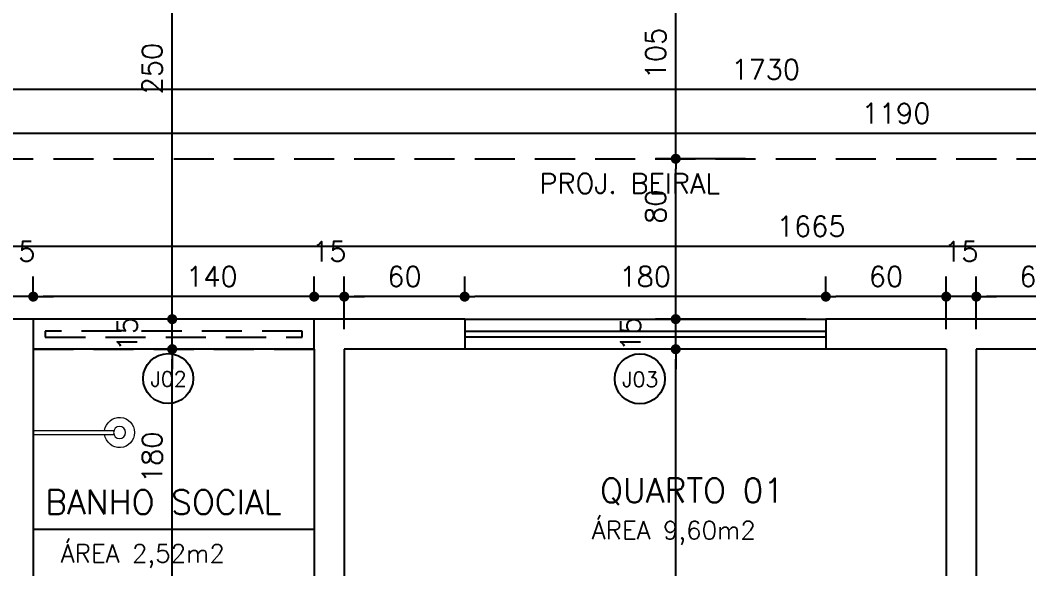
# Model space of a CAD drawing. Header units: inches. Extents: x 580771 to 672494, y 7715997 to 7829530.
# Drawn here: x 654686 to 655189, y 7728009 to 7728283 of the extents above; entities that cross this region are included whole.
import ezdxf

# ---------------------------------------------------------------- set-up
doc = ezdxf.new("R2010")
doc.units = ezdxf.units.IN
doc.header["$MEASUREMENT"] = 0
doc.header["$PDMODE"] = 2
doc.linetypes.add('DASHED2', pattern=[0.375, 0.25, -0.125])
for name, color, linetype in [('02', 2, 'Continuous'), ('1-ARQ-2', 2, 'Continuous'), ('1-ARQ-A', 1, 'Continuous'), ('Layer1', 1, 'Continuous'), ('Layer3', 3, 'Continuous'), ('NIVEL', 2, 'Continuous'), ('P02', 2, 'Continuous'), ('parede', 6, 'Continuous'), ('SIMBOLOS', 2, 'Continuous')]:
    doc.layers.add(name, color=color, linetype=linetype)
doc.layers.add('ARQ-02', color=2, linetype='Continuous', lineweight=20)
doc.styles.add('R80E50', font='romans.shx', dxfattribs={"height": 10})
doc.styles.add('ROMANS', font='romans', dxfattribs={"height": 0.2})
doc.dimstyles.new('ARQ50', dxfattribs={"dimscale": 50, "dimtxt": 10, "dimasz": 0.1, "dimexe": 0.2, "dimexo": 0.2, "dimgap": 0.1, "dimtad": 1, "dimdec": 0, "dimzin": 12, "dimdsep": 46, "dimtxsty": 'R80E50', "dimblk1": 'DOT', "dimblk2": 'DOT', "dimsah": 1, "dimcen": 0.4, "dimclrd": 15, "dimclre": 15, "dimclrt": 3, "dimadec": 0, "dimazin": 0, "dimtfac": 1, "dimtdec": 0, "dimtmove": 2, "dimatfit": 3, "dimldrblk": 'DOT', "dimfxl": 0.2, "dimtolj": 1, "dimtzin": 12, "dimarcsym": 0})

# ---------------------------------------------------------------- blocks, each defined once
blk = doc.blocks.new('adfADS')
at = {"layer": 'ARQ-02'}
for p, q in [((4240.81, -35963.67), (4280.98, -35963.67)), ((4240.81, -35965.67), (4280.98, -35965.67))]:
    blk.add_line(p, q, dxfattribs=at)
blk.add_circle((4283.81, -35964.67), 3, dxfattribs=at)
blk.add_arc((4283.81, -35964.67), 7.5, 187.6623, 172.3377, dxfattribs=at)
blk = doc.blocks.new('_DOT')
at = {"color": 0, "linetype": 'ByBlock'}
blk.add_line((-0.5, 0), (-1, 0), dxfattribs=at)
at = {"color": 0, "linetype": 'ByBlock', "const_width": 0.5}
blk.add_lwpolyline([(-0.25, 0, 1), (0.25, 0, 1)], format="xyb", close=True, dxfattribs=at)
blk = doc.blocks.new('*D1098')
at = {"layer": 'Defpoints', "color": 0, "transparency": 16777216}
for p in [(654192.74, 7728248.16), (654192.74, 7728213.61), (655922.74, 7728213.61)]:
    blk.add_point(p, dxfattribs=at)
at = {"layer": 'NIVEL', "color": 15, "lineweight": -2, "transparency": 16777216}
for p, q in [((654192.74, 7728223.61), (654192.74, 7728258.16)), ((655922.74, 7728223.61), (655922.74, 7728258.16)), ((655917.74, 7728248.16), (654197.74, 7728248.16))]:
    blk.add_line(p, q, dxfattribs=at)
at = {"layer": 'NIVEL', "color": 15, "lineweight": -2, "transparency": 16777216, "xscale": 5, "yscale": 5, "zscale": 5, "rotation": 180}
blk.add_blockref('_DOT', (654192.74, 7728248.16), dxfattribs=at)
at = {"layer": 'NIVEL', "color": 15, "lineweight": -2, "transparency": 16777216, "xscale": 5, "yscale": 5, "zscale": 5}
blk.add_blockref('_DOT', (655922.74, 7728248.16), dxfattribs=at)
at = {"layer": 'NIVEL', "color": 3, "transparency": 16777216, "insert": (655057.74, 7728258.16), "char_height": 10, "attachment_point": 5, "style": 'R80E50'}
blk.add_mtext('\\A1;1730', dxfattribs=at)
blk = doc.blocks.new('*D1104')
at = {"layer": 'Defpoints', "color": 0, "transparency": 16777216}
for p in [(654527.74, 7728226.26), (654527.74, 7728213.61), (655717.74, 7728213.61)]:
    blk.add_point(p, dxfattribs=at)
at = {"layer": 'NIVEL', "color": 15, "lineweight": -2, "transparency": 16777216}
for p, q in [((654527.74, 7728223.61), (654527.74, 7728236.26)), ((655717.74, 7728223.61), (655717.74, 7728236.26)), ((655712.74, 7728226.26), (654532.74, 7728226.26))]:
    blk.add_line(p, q, dxfattribs=at)
at = {"layer": 'NIVEL', "color": 15, "lineweight": -2, "transparency": 16777216, "xscale": 5, "yscale": 5, "zscale": 5, "rotation": 180}
blk.add_blockref('_DOT', (654527.74, 7728226.26), dxfattribs=at)
at = {"layer": 'NIVEL', "color": 15, "lineweight": -2, "transparency": 16777216, "xscale": 5, "yscale": 5, "zscale": 5}
blk.add_blockref('_DOT', (655717.74, 7728226.26), dxfattribs=at)
at = {"layer": 'NIVEL', "color": 3, "transparency": 16777216, "insert": (655122.74, 7728236.26), "char_height": 10, "attachment_point": 5, "style": 'R80E50'}
blk.add_mtext('\\A1;1190', dxfattribs=at)
blk = doc.blocks.new('*D1122')
at = {"layer": 'Defpoints', "color": 0, "transparency": 16777216}
for p in [(655162.74, 7728144.83), (655222.74, 7728133.61), (655162.74, 7728118.61)]:
    blk.add_point(p, dxfattribs=at)
at = {"layer": 'NIVEL', "color": 15, "lineweight": -2, "transparency": 16777216}
for p, q in [((655162.74, 7728128.61), (655162.74, 7728154.83)), ((655222.74, 7728143.61), (655222.74, 7728154.83)), ((655217.74, 7728144.83), (655167.74, 7728144.83))]:
    blk.add_line(p, q, dxfattribs=at)
at = {"layer": 'NIVEL', "color": 15, "lineweight": -2, "transparency": 16777216, "xscale": 5, "yscale": 5, "zscale": 5, "rotation": 180}
blk.add_blockref('_DOT', (655162.74, 7728144.83), dxfattribs=at)
at = {"layer": 'NIVEL', "color": 15, "lineweight": -2, "transparency": 16777216, "xscale": 5, "yscale": 5, "zscale": 5}
blk.add_blockref('_DOT', (655222.74, 7728144.83), dxfattribs=at)
at = {"layer": 'NIVEL', "color": 3, "transparency": 16777216, "insert": (655192.74, 7728154.83), "char_height": 10, "attachment_point": 5, "style": 'R80E50'}
blk.add_mtext('\\A1;60', dxfattribs=at)
blk = doc.blocks.new('*D1123')
at = {"layer": 'Defpoints', "color": 0, "transparency": 16777216}
for p in [(655147.74, 7728144.83), (655147.74, 7728118.61), (655162.74, 7728118.61)]:
    blk.add_point(p, dxfattribs=at)
at = {"layer": 'NIVEL', "color": 15, "lineweight": -2, "transparency": 16777216}
for p, q in [((655147.74, 7728128.61), (655147.74, 7728154.83)), ((655162.74, 7728128.61), (655162.74, 7728154.83)), ((655142.74, 7728144.83), (655137.74, 7728144.83)), ((655162.74, 7728144.83), (655147.74, 7728144.83)), ((655167.74, 7728144.83), (655172.74, 7728144.83))]:
    blk.add_line(p, q, dxfattribs=at)
at = {"layer": 'NIVEL', "color": 15, "lineweight": -2, "transparency": 16777216, "xscale": 5, "yscale": 5, "zscale": 5}
blk.add_blockref('_DOT', (655147.74, 7728144.83), dxfattribs=at)
at = {"layer": 'NIVEL', "color": 15, "lineweight": -2, "transparency": 16777216, "xscale": 5, "yscale": 5, "zscale": 5, "rotation": 180}
blk.add_blockref('_DOT', (655162.74, 7728144.83), dxfattribs=at)
at = {"layer": 'NIVEL', "color": 3, "transparency": 16777216, "insert": (655155.24, 7728167.33), "char_height": 10, "attachment_point": 5, "style": 'R80E50'}
blk.add_mtext('\\A1;15', dxfattribs=at)
blk = doc.blocks.new('*D1124')
at = {"layer": 'Defpoints', "color": 0, "transparency": 16777216}
for p in [(655087.74, 7728144.83), (655087.74, 7728133.61), (655147.74, 7728118.61)]:
    blk.add_point(p, dxfattribs=at)
at = {"layer": 'NIVEL', "color": 15, "lineweight": -2, "transparency": 16777216}
for p, q in [((655087.74, 7728143.61), (655087.74, 7728154.83)), ((655147.74, 7728128.61), (655147.74, 7728154.83)), ((655142.74, 7728144.83), (655092.74, 7728144.83))]:
    blk.add_line(p, q, dxfattribs=at)
at = {"layer": 'NIVEL', "color": 15, "lineweight": -2, "transparency": 16777216, "xscale": 5, "yscale": 5, "zscale": 5, "rotation": 180}
blk.add_blockref('_DOT', (655087.74, 7728144.83), dxfattribs=at)
at = {"layer": 'NIVEL', "color": 15, "lineweight": -2, "transparency": 16777216, "xscale": 5, "yscale": 5, "zscale": 5}
blk.add_blockref('_DOT', (655147.74, 7728144.83), dxfattribs=at)
at = {"layer": 'NIVEL', "color": 3, "transparency": 16777216, "insert": (655117.74, 7728154.83), "char_height": 10, "attachment_point": 5, "style": 'R80E50'}
blk.add_mtext('\\A1;60', dxfattribs=at)
blk = doc.blocks.new('*D1125')
at = {"layer": 'Defpoints', "color": 0, "transparency": 16777216}
for p in [(654907.74, 7728144.83), (654907.74, 7728133.61), (655087.74, 7728133.61)]:
    blk.add_point(p, dxfattribs=at)
at = {"layer": 'NIVEL', "color": 15, "lineweight": -2, "transparency": 16777216}
for p, q in [((654907.74, 7728143.61), (654907.74, 7728154.83)), ((655087.74, 7728143.61), (655087.74, 7728154.83)), ((655082.74, 7728144.83), (654912.74, 7728144.83))]:
    blk.add_line(p, q, dxfattribs=at)
at = {"layer": 'NIVEL', "color": 15, "lineweight": -2, "transparency": 16777216, "xscale": 5, "yscale": 5, "zscale": 5, "rotation": 180}
blk.add_blockref('_DOT', (654907.74, 7728144.83), dxfattribs=at)
at = {"layer": 'NIVEL', "color": 15, "lineweight": -2, "transparency": 16777216, "xscale": 5, "yscale": 5, "zscale": 5}
blk.add_blockref('_DOT', (655087.74, 7728144.83), dxfattribs=at)
at = {"layer": 'NIVEL', "color": 3, "transparency": 16777216, "insert": (654997.74, 7728154.83), "char_height": 10, "attachment_point": 5, "style": 'R80E50'}
blk.add_mtext('\\A1;180', dxfattribs=at)
blk = doc.blocks.new('*D1126')
at = {"layer": 'Defpoints', "color": 0, "transparency": 16777216}
for p in [(654847.74, 7728144.83), (654907.74, 7728133.61), (654847.74, 7728118.61)]:
    blk.add_point(p, dxfattribs=at)
at = {"layer": 'NIVEL', "color": 15, "lineweight": -2, "transparency": 16777216}
for p, q in [((654847.74, 7728128.61), (654847.74, 7728154.83)), ((654907.74, 7728143.61), (654907.74, 7728154.83)), ((654902.74, 7728144.83), (654852.74, 7728144.83))]:
    blk.add_line(p, q, dxfattribs=at)
at = {"layer": 'NIVEL', "color": 15, "lineweight": -2, "transparency": 16777216, "xscale": 5, "yscale": 5, "zscale": 5, "rotation": 180}
blk.add_blockref('_DOT', (654847.74, 7728144.83), dxfattribs=at)
at = {"layer": 'NIVEL', "color": 15, "lineweight": -2, "transparency": 16777216, "xscale": 5, "yscale": 5, "zscale": 5}
blk.add_blockref('_DOT', (654907.74, 7728144.83), dxfattribs=at)
at = {"layer": 'NIVEL', "color": 3, "transparency": 16777216, "insert": (654877.74, 7728154.83), "char_height": 10, "attachment_point": 5, "style": 'R80E50'}
blk.add_mtext('\\A1;60', dxfattribs=at)
blk = doc.blocks.new('*D1127')
at = {"layer": 'Defpoints', "color": 0, "transparency": 16777216}
for p in [(654832.74, 7728144.83), (654832.74, 7728133.61), (654847.74, 7728118.61)]:
    blk.add_point(p, dxfattribs=at)
at = {"layer": 'NIVEL', "color": 15, "lineweight": -2, "transparency": 16777216}
for p, q in [((654832.74, 7728143.61), (654832.74, 7728154.83)), ((654847.74, 7728128.61), (654847.74, 7728154.83)), ((654827.74, 7728144.83), (654822.74, 7728144.83)), ((654847.74, 7728144.83), (654832.74, 7728144.83)), ((654852.74, 7728144.83), (654857.74, 7728144.83))]:
    blk.add_line(p, q, dxfattribs=at)
at = {"layer": 'NIVEL', "color": 15, "lineweight": -2, "transparency": 16777216, "xscale": 5, "yscale": 5, "zscale": 5}
blk.add_blockref('_DOT', (654832.74, 7728144.83), dxfattribs=at)
at = {"layer": 'NIVEL', "color": 15, "lineweight": -2, "transparency": 16777216, "xscale": 5, "yscale": 5, "zscale": 5, "rotation": 180}
blk.add_blockref('_DOT', (654847.74, 7728144.83), dxfattribs=at)
at = {"layer": 'NIVEL', "color": 3, "transparency": 16777216, "insert": (654840.24, 7728167.33), "char_height": 10, "attachment_point": 5, "style": 'R80E50'}
blk.add_mtext('\\A1;15', dxfattribs=at)
blk = doc.blocks.new('*D1128')
at = {"layer": 'Defpoints', "color": 0, "transparency": 16777216}
for p in [(654692.74, 7728144.83), (654692.74, 7728133.61), (654832.74, 7728133.61)]:
    blk.add_point(p, dxfattribs=at)
at = {"layer": 'NIVEL', "color": 15, "lineweight": -2, "transparency": 16777216}
for p, q in [((654692.74, 7728143.61), (654692.74, 7728154.83)), ((654832.74, 7728143.61), (654832.74, 7728154.83)), ((654827.74, 7728144.83), (654697.74, 7728144.83))]:
    blk.add_line(p, q, dxfattribs=at)
at = {"layer": 'NIVEL', "color": 15, "lineweight": -2, "transparency": 16777216, "xscale": 5, "yscale": 5, "zscale": 5, "rotation": 180}
blk.add_blockref('_DOT', (654692.74, 7728144.83), dxfattribs=at)
at = {"layer": 'NIVEL', "color": 15, "lineweight": -2, "transparency": 16777216, "xscale": 5, "yscale": 5, "zscale": 5}
blk.add_blockref('_DOT', (654832.74, 7728144.83), dxfattribs=at)
at = {"layer": 'NIVEL', "color": 3, "transparency": 16777216, "insert": (654781.77, 7728154.83), "char_height": 10, "attachment_point": 5, "style": 'R80E50'}
blk.add_mtext('\\A1;140', dxfattribs=at)
blk = doc.blocks.new('*D1129')
at = {"layer": 'Defpoints', "color": 0, "transparency": 16777216}
for p in [(654677.74, 7728144.83), (654677.74, 7728133.61), (654692.74, 7728133.61)]:
    blk.add_point(p, dxfattribs=at)
at = {"layer": 'NIVEL', "color": 15, "lineweight": -2, "transparency": 16777216}
for p, q in [((654677.74, 7728143.61), (654677.74, 7728154.83)), ((654692.74, 7728143.61), (654692.74, 7728154.83)), ((654672.74, 7728144.83), (654667.74, 7728144.83)), ((654692.74, 7728144.83), (654677.74, 7728144.83)), ((654697.74, 7728144.83), (654702.74, 7728144.83))]:
    blk.add_line(p, q, dxfattribs=at)
at = {"layer": 'NIVEL', "color": 15, "lineweight": -2, "transparency": 16777216, "xscale": 5, "yscale": 5, "zscale": 5}
blk.add_blockref('_DOT', (654677.74, 7728144.83), dxfattribs=at)
at = {"layer": 'NIVEL', "color": 15, "lineweight": -2, "transparency": 16777216, "xscale": 5, "yscale": 5, "zscale": 5, "rotation": 180}
blk.add_blockref('_DOT', (654692.74, 7728144.83), dxfattribs=at)
at = {"layer": 'NIVEL', "color": 3, "transparency": 16777216, "insert": (654685.24, 7728167.33), "char_height": 10, "attachment_point": 5, "style": 'R80E50'}
blk.add_mtext('\\A1;15', dxfattribs=at)
blk = doc.blocks.new('*D1143')
at = {"layer": 'Defpoints', "color": 0, "transparency": 16777216}
for p in [(654177.74, 7728169.91), (654177.74, 7728133.61), (655842.74, 7728133.61)]:
    blk.add_point(p, dxfattribs=at)
at = {"layer": 'NIVEL', "color": 15, "lineweight": -2, "transparency": 16777216}
for p, q in [((654177.74, 7728143.61), (654177.74, 7728179.91)), ((655842.74, 7728143.61), (655842.74, 7728179.91)), ((655837.74, 7728169.91), (654182.74, 7728169.91))]:
    blk.add_line(p, q, dxfattribs=at)
at = {"layer": 'NIVEL', "color": 15, "lineweight": -2, "transparency": 16777216, "xscale": 5, "yscale": 5, "zscale": 5, "rotation": 180}
blk.add_blockref('_DOT', (654177.74, 7728169.91), dxfattribs=at)
at = {"layer": 'NIVEL', "color": 15, "lineweight": -2, "transparency": 16777216, "xscale": 5, "yscale": 5, "zscale": 5}
blk.add_blockref('_DOT', (655842.74, 7728169.91), dxfattribs=at)
at = {"layer": 'NIVEL', "color": 3, "transparency": 16777216, "insert": (655080.44, 7728179.91), "char_height": 10, "attachment_point": 5, "style": 'R80E50'}
blk.add_mtext('\\A1;1665', dxfattribs=at)
blk = doc.blocks.new('*D1250')
at = {"layer": 'Defpoints', "color": 0, "transparency": 16777216}
for p in [(655012.93, 7728118.61), (655087.74, 7728118.61), (655057.74, 7727798.61)]:
    blk.add_point(p, dxfattribs=at)
at = {"layer": 'NIVEL', "color": 15, "lineweight": -2, "transparency": 16777216}
for p, q in [((655077.74, 7728118.61), (655002.93, 7728118.61)), ((655012.93, 7727803.61), (655012.93, 7728113.61)), ((655047.74, 7727798.61), (655002.93, 7727798.61))]:
    blk.add_line(p, q, dxfattribs=at)
at = {"layer": 'NIVEL', "color": 15, "lineweight": -2, "transparency": 16777216, "xscale": 5, "yscale": 5, "zscale": 5}
for p, rotation in [((655012.93, 7728118.61), 90), ((655012.93, 7727798.61), 270)]:
    blk.add_blockref('_DOT', p, dxfattribs=dict(at, rotation=rotation))
at = {"layer": 'NIVEL', "color": 3, "transparency": 16777216, "insert": (655002.93, 7727923.44), "char_height": 10, "attachment_point": 5, "rotation": 90, "style": 'R80E50'}
blk.add_mtext('\\A1;320', dxfattribs=at)
blk = doc.blocks.new('*D1251')
at = {"layer": 'Defpoints', "color": 0, "transparency": 16777216}
for p in [(655012.93, 7728133.61), (655087.74, 7728133.61), (655087.74, 7728118.61)]:
    blk.add_point(p, dxfattribs=at)
at = {"layer": 'NIVEL', "color": 15, "lineweight": -2, "transparency": 16777216}
for p, q in [((655012.93, 7728138.61), (655012.93, 7728143.61)), ((655077.74, 7728133.61), (655002.93, 7728133.61)), ((655012.93, 7728118.61), (655012.93, 7728133.61)), ((655077.74, 7728118.61), (655002.93, 7728118.61)), ((655012.93, 7728113.61), (655012.93, 7728108.61))]:
    blk.add_line(p, q, dxfattribs=at)
at = {"layer": 'NIVEL', "color": 15, "lineweight": -2, "transparency": 16777216, "xscale": 5, "yscale": 5, "zscale": 5}
for p, rotation in [((655012.93, 7728133.61), 270), ((655012.93, 7728118.61), 90)]:
    blk.add_blockref('_DOT', p, dxfattribs=dict(at, rotation=rotation))
at = {"layer": 'NIVEL', "color": 3, "transparency": 16777216, "insert": (654990.43, 7728126.11), "char_height": 10, "attachment_point": 5, "rotation": 90, "style": 'R80E50'}
blk.add_mtext('\\A1;15', dxfattribs=at)
blk = doc.blocks.new('*D1252')
at = {"layer": 'Defpoints', "color": 0, "transparency": 16777216}
for p in [(655012.93, 7728213.61), (655057.74, 7728213.61), (655087.74, 7728133.61)]:
    blk.add_point(p, dxfattribs=at)
at = {"layer": 'NIVEL', "color": 15, "lineweight": -2, "transparency": 16777216}
for p, q in [((655047.74, 7728213.61), (655002.93, 7728213.61)), ((655012.93, 7728138.61), (655012.93, 7728208.61)), ((655077.74, 7728133.61), (655002.93, 7728133.61))]:
    blk.add_line(p, q, dxfattribs=at)
at = {"layer": 'NIVEL', "color": 15, "lineweight": -2, "transparency": 16777216, "xscale": 5, "yscale": 5, "zscale": 5}
for p, rotation in [((655012.93, 7728213.61), 90), ((655012.93, 7728133.61), 270)]:
    blk.add_blockref('_DOT', p, dxfattribs=dict(at, rotation=rotation))
at = {"layer": 'NIVEL', "color": 3, "transparency": 16777216, "insert": (655002.93, 7728189.74), "char_height": 10, "attachment_point": 5, "rotation": 90, "style": 'R80E50'}
blk.add_mtext('\\A1;80', dxfattribs=at)
blk = doc.blocks.new('*D1253')
at = {"layer": 'Defpoints', "color": 0, "transparency": 16777216}
for p in [(655012.93, 7728318.61), (655057.74, 7728318.61), (655057.74, 7728213.61)]:
    blk.add_point(p, dxfattribs=at)
at = {"layer": 'NIVEL', "color": 15, "lineweight": -2, "transparency": 16777216}
for p, q in [((655047.74, 7728318.61), (655002.93, 7728318.61)), ((655012.93, 7728218.61), (655012.93, 7728313.61)), ((655047.74, 7728213.61), (655002.93, 7728213.61))]:
    blk.add_line(p, q, dxfattribs=at)
at = {"layer": 'NIVEL', "color": 15, "lineweight": -2, "transparency": 16777216, "xscale": 5, "yscale": 5, "zscale": 5}
for p, rotation in [((655012.93, 7728318.61), 90), ((655012.93, 7728213.61), 270)]:
    blk.add_blockref('_DOT', p, dxfattribs=dict(at, rotation=rotation))
at = {"layer": 'NIVEL', "color": 3, "transparency": 16777216, "insert": (655002.93, 7728266.11), "char_height": 10, "attachment_point": 5, "rotation": 90, "style": 'R80E50'}
blk.add_mtext('\\A1;105', dxfattribs=at)
blk = doc.blocks.new('*D1261')
at = {"layer": 'Defpoints', "color": 0, "transparency": 16777216}
for p in [(654761.98, 7728118.61), (654762.74, 7728118.61), (654752.74, 7727938.61)]:
    blk.add_point(p, dxfattribs=at)
at = {"layer": 'NIVEL', "color": 15, "lineweight": -2, "transparency": 16777216}
for p, q in [((654752.74, 7728118.61), (654751.98, 7728118.61)), ((654761.98, 7727943.61), (654761.98, 7728113.61)), ((654762.74, 7727938.61), (654771.98, 7727938.61))]:
    blk.add_line(p, q, dxfattribs=at)
at = {"layer": 'NIVEL', "color": 15, "lineweight": -2, "transparency": 16777216, "xscale": 5, "yscale": 5, "zscale": 5}
for p, rotation in [((654761.98, 7728118.61), 90), ((654761.98, 7727938.61), 270)]:
    blk.add_blockref('_DOT', p, dxfattribs=dict(at, rotation=rotation))
at = {"layer": 'NIVEL', "color": 3, "transparency": 16777216, "insert": (654751.98, 7728064.68), "char_height": 10, "attachment_point": 5, "rotation": 90, "style": 'R80E50'}
blk.add_mtext('\\A1;180', dxfattribs=at)
blk = doc.blocks.new('*D1262')
at = {"layer": 'Defpoints', "color": 0, "transparency": 16777216}
for p in [(654761.98, 7728133.61), (654763.3, 7728133.61), (654762.74, 7728118.61)]:
    blk.add_point(p, dxfattribs=at)
at = {"layer": 'NIVEL', "color": 15, "lineweight": -2, "transparency": 16777216}
for p, q in [((654761.98, 7728138.61), (654761.98, 7728143.61)), ((654753.3, 7728133.61), (654751.98, 7728133.61)), ((654761.98, 7728118.61), (654761.98, 7728133.61)), ((654752.74, 7728118.61), (654751.98, 7728118.61)), ((654761.98, 7728113.61), (654761.98, 7728108.61))]:
    blk.add_line(p, q, dxfattribs=at)
at = {"layer": 'NIVEL', "color": 15, "lineweight": -2, "transparency": 16777216, "xscale": 5, "yscale": 5, "zscale": 5}
for p, rotation in [((654761.98, 7728133.61), 270), ((654761.98, 7728118.61), 90)]:
    blk.add_blockref('_DOT', p, dxfattribs=dict(at, rotation=rotation))
at = {"layer": 'NIVEL', "color": 3, "transparency": 16777216, "insert": (654739.48, 7728126.11), "char_height": 10, "attachment_point": 5, "rotation": 90, "style": 'R80E50'}
blk.add_mtext('\\A1;15', dxfattribs=at)
blk = doc.blocks.new('*D1263')
at = {"layer": 'Defpoints', "color": 0, "transparency": 16777216}
for p in [(654751.98, 7728383.61), (654761.98, 7728383.61), (654763.3, 7728133.61)]:
    blk.add_point(p, dxfattribs=at)
at = {"layer": 'NIVEL', "color": 15, "lineweight": -2, "transparency": 16777216}
for p, q in [((654761.98, 7728383.61), (654771.98, 7728383.61)), ((654761.98, 7728138.61), (654761.98, 7728378.61)), ((654753.3, 7728133.61), (654751.98, 7728133.61))]:
    blk.add_line(p, q, dxfattribs=at)
at = {"layer": 'NIVEL', "color": 15, "lineweight": -2, "transparency": 16777216, "xscale": 5, "yscale": 5, "zscale": 5}
for p, rotation in [((654761.98, 7728383.61), 90), ((654761.98, 7728133.61), 270)]:
    blk.add_blockref('_DOT', p, dxfattribs=dict(at, rotation=rotation))
at = {"layer": 'NIVEL', "color": 3, "transparency": 16777216, "insert": (654751.98, 7728258.61), "char_height": 10, "attachment_point": 5, "rotation": 90, "style": 'R80E50'}
blk.add_mtext('\\A1;250', dxfattribs=at)

msp = doc.modelspace()

# ---------------------------------------------------------------- linework, layer by layer
at = {"layer": '1-ARQ-2'}
for p, q in [((654907.741, 7728127.605), (655087.741, 7728127.605)), ((655087.741, 7728124.605), (654907.741, 7728124.605)), ((654832.741, 7728028.605), (654692.741, 7728028.605))]:
    msp.add_line(p, q, dxfattribs=at)
at = {"layer": '1-ARQ-A'}
for p, q in [((654907.741, 7728133.605), (655087.741, 7728133.605)), ((655087.741, 7728118.605), (654907.741, 7728118.605))]:
    msp.add_line(p, q, dxfattribs=at)
at = {"layer": 'Layer1', "linetype": 'DASHED2', "ltscale": 80}
msp.add_line((654192.741, 7728213.605), (655922.741, 7728213.605), dxfattribs=at)
for points in [[(654832.741, 7728118.605), (654832.741, 7728133.605), (654692.741, 7728133.605), (654692.741, 7728118.605)], [(654826.741, 7728124.605), (654826.741, 7728127.605), (654698.741, 7728127.605), (654698.741, 7728124.605)]]:
    msp.add_lwpolyline(points, close=True, dxfattribs=at)
at = {"layer": 'parede'}
for p, q in [((654907.741, 7728133.605), (654677.741, 7728133.605)), ((654692.741, 7728133.605), (654692.741, 7727798.605)), ((654907.741, 7728133.605), (654907.741, 7728118.605)), ((655222.741, 7728133.605), (655087.741, 7728133.605)), ((655087.741, 7728133.605), (655087.741, 7728118.605)), ((654832.741, 7728118.605), (654692.741, 7728118.605)), ((654832.741, 7728118.605), (654832.741, 7727938.605)), ((654907.741, 7728118.605), (654847.741, 7728118.605)), ((654847.741, 7728118.605), (654847.741, 7727798.605)), ((655147.741, 7728118.605), (655087.741, 7728118.605)), ((655147.741, 7728118.605), (655147.741, 7727798.605)), ((655222.741, 7728118.605), (655162.741, 7728118.605)), ((655162.741, 7728118.605), (655162.741, 7727798.605))]:
    msp.add_line(p, q, dxfattribs=at)
at = {"layer": 'SIMBOLOS', "color": 2}
for centre in [(654759.958, 7728103.967), (654995.023, 7728103.824)]:
    msp.add_circle(centre, 12.5, dxfattribs=at)

# ---------------------------------------------------------------- block references
at = {"layer": 'P02', "xscale": -1, "rotation": 180}
msp.add_blockref('adfADS', (650451.928, 7692112.395), dxfattribs=at)

# ---------------------------------------------------------------- texts
at = {"layer": '02', "char_height": 9, "width": 104.16053, "attachment_point": 7, "style": 'R80E50'}
for s, insert in [('\\pt63;{\\C2;ÁREA 9,60m2}', (654971.07, 7728021.084)), ('\\pt63;{\\C2;ÁREA 2,52m2}', (654706.443, 7728009.496))]:
    msp.add_mtext(s, dxfattribs=dict(at, insert=insert))
at = {"layer": 'Layer3', "style": 'R80E50'}
for s, p in [('QUARTO 01', (654975.207, 7728042.126)), ('BANHO SOCIAL', (654698.683, 7728036.287))]:
    msp.add_text(s, height=12.1, dxfattribs=at).set_placement(p)
at = {"layer": 'NIVEL', "color": 2, "linetype": 'Continuous', "style": 'ROMANS'}
msp.add_text('PROJ. BEIRAL', height=10, dxfattribs=at).set_placement((654944.958, 7728196.28))
at = {"layer": 'SIMBOLOS', "color": 2, "style": 'ROMANS'}
for s, p in [('J02', (654751.173, 7728099.963)), ('J03', (654986.238, 7728099.82))]:
    msp.add_text(s, height=7.5, dxfattribs=at).set_placement(p)

# ---------------------------------------------------------------- dimensions: what is measured, and where the dimension line sits
at = {"layer": 'NIVEL', "color": 4}
for base, p1, p2, picture, middle in [((654761.985, 7728383.605), (654763.296, 7728133.605), (654751.985, 7728383.605), '*D1263', (654751.985, 7728258.605)), ((655012.927, 7728318.605), (655057.741, 7728213.605), (655057.741, 7728318.605), '*D1253', (655002.927, 7728266.105)), ((654761.985, 7728133.605), (654762.741, 7728118.605), (654763.296, 7728133.605), '*D1262', (654739.485, 7728126.105)), ((655012.927, 7728133.605), (655087.741, 7728118.605), (655087.741, 7728133.605), '*D1251', (654990.427, 7728126.105))]:
    dim = msp.add_linear_dim(base=base, p1=p1, p2=p2, angle=90, dimstyle='ARQ50', dxfattribs=at)
    dim.commit()
    dim.dimension.update_dxf_attribs({"geometry": picture, "text_midpoint": middle})
for base, p1, p2, picture, middle in [((654192.741, 7728248.164), (655922.741, 7728213.605), (654192.741, 7728213.605), '*D1098', (655057.741, 7728258.164)), ((654527.741, 7728226.261), (655717.741, 7728213.605), (654527.741, 7728213.605), '*D1104', (655122.741, 7728236.261)), ((654677.741, 7728144.834), (654692.741, 7728133.605), (654677.741, 7728133.605), '*D1129', (654685.241, 7728167.334)), ((654832.741, 7728144.834), (654847.741, 7728118.605), (654832.741, 7728133.605), '*D1127', (654840.241, 7728167.334)), ((655147.741, 7728144.834), (655162.741, 7728118.605), (655147.741, 7728118.605), '*D1123', (655155.241, 7728167.334)), ((654847.741, 7728144.834), (654907.741, 7728133.605), (654847.741, 7728118.605), '*D1126', (654877.741, 7728154.834)), ((654907.741, 7728144.834), (655087.741, 7728133.605), (654907.741, 7728133.605), '*D1125', (654997.741, 7728154.834)), ((655087.741, 7728144.834), (655147.741, 7728118.605), (655087.741, 7728133.605), '*D1124', (655117.741, 7728154.834)), ((655162.741, 7728144.834), (655222.741, 7728133.605), (655162.741, 7728118.605), '*D1122', (655192.741, 7728154.834))]:
    dim = msp.add_linear_dim(base=base, p1=p1, p2=p2, dimstyle='ARQ50', dxfattribs=at)
    dim.commit()
    dim.dimension.update_dxf_attribs({"geometry": picture, "text_midpoint": middle})
for base, p1, p2, picture, middle in [((655012.927, 7728213.605), (655087.741, 7728133.605), (655057.741, 7728213.605), '*D1252', (655002.927, 7728189.738)), ((654761.985, 7728118.605), (654752.741, 7727938.605), (654762.741, 7728118.605), '*D1261', (654751.985, 7728064.675)), ((655012.927, 7728118.605), (655057.741, 7727798.605), (655087.741, 7728118.605), '*D1250', (655002.927, 7727923.44))]:
    dim = msp.add_linear_dim(base=base, p1=p1, p2=p2, angle=90, dimstyle='ARQ50', dxfattribs=at)
    dim.commit()
    dim.dimension.update_dxf_attribs({"geometry": picture, "text_midpoint": middle, "dimtype": 160})
for base, p1, p2, picture, middle in [((654177.741, 7728169.907), (655842.741, 7728133.605), (654177.741, 7728133.605), '*D1143', (655080.442, 7728179.907)), ((654692.741, 7728144.834), (654832.741, 7728133.605), (654692.741, 7728133.605), '*D1128', (654781.772, 7728154.834))]:
    dim = msp.add_linear_dim(base=base, p1=p1, p2=p2, dimstyle='ARQ50', dxfattribs=at)
    dim.commit()
    dim.dimension.update_dxf_attribs({"geometry": picture, "text_midpoint": middle, "dimtype": 160})

doc.saveas('drawing.dxf')
